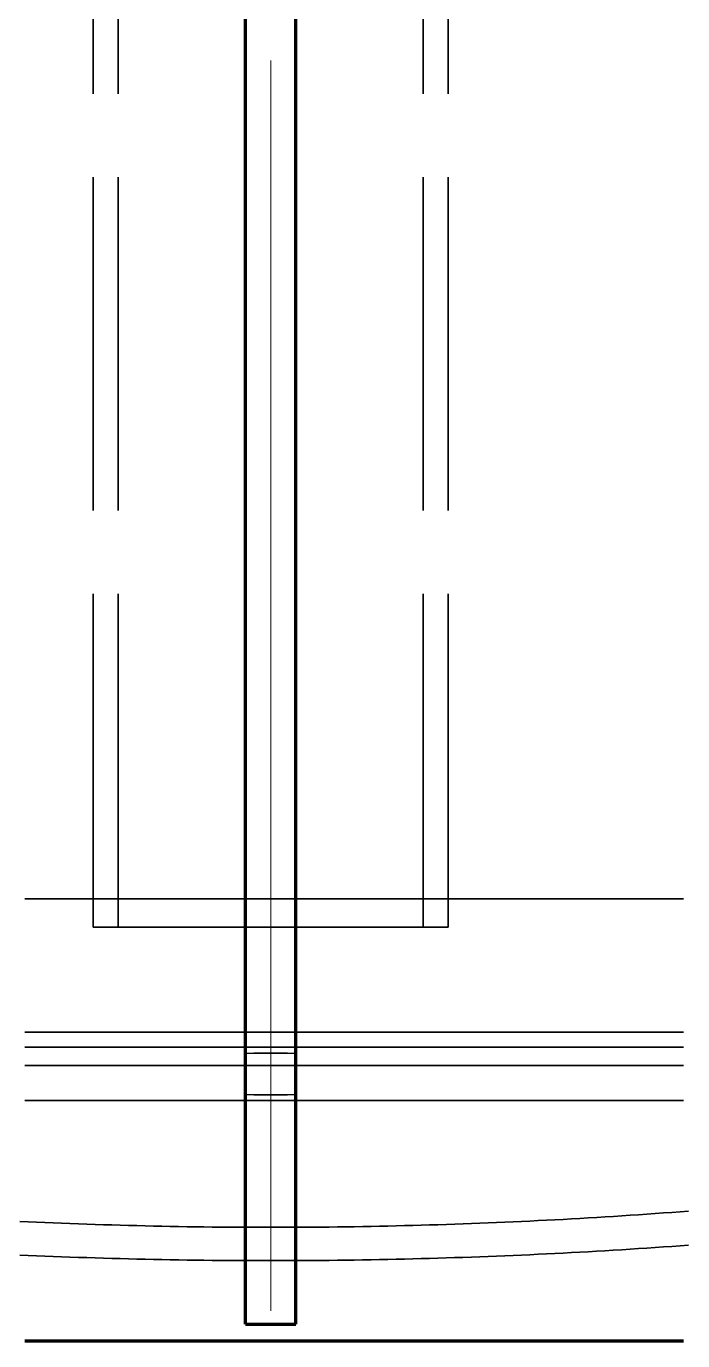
# Model space of a CAD drawing. Header units: millimetres. Extents: x 0 to 2208, y 0 to 420.
# Drawn here: x 101.9 to 109.78, y 120.98 to 136.75 of the extents above; entities that cross this region are included whole.
import ezdxf

# ---------------------------------------------------------------- set-up
doc = ezdxf.new("R2010")
doc.units = ezdxf.units.MM
doc.linetypes.add('IRAM-E-TRAZOS', pattern=[5, 4, -1])
doc.linetypes.add('IRAM-F-TRAZO-PUNTO', pattern=[20, 15, -2, 1, -2])
for name, color, linetype, lineweight in [('01-VISIBLE', 7, 'CONTINUOUS', 70), ('02-OCULTA', 4, 'IRAM-E-TRAZOS', 35), ('03-EJE', 1, 'IRAM-F-TRAZO-PUNTO', 18)]:
    doc.layers.add(name, color=color, linetype=linetype, lineweight=lineweight)

msp = doc.modelspace()

# ---------------------------------------------------------------- linework, layer by layer
at = {"layer": '01-VISIBLE'}
for p, q in [((104.533, 121.179), (104.533, 147.114)), ((105.133, 121.179), (105.133, 147.114)), ((104.533, 121.179), (105.133, 121.179))]:
    msp.add_line(p, q, dxfattribs=at)
msp.add_lwpolyline([(101.883, 120.979), (101.983, 120.979), (102.083, 120.979), (102.183, 120.979), (102.283, 120.979), (102.383, 120.979), (102.483, 120.979), (102.583, 120.979), (102.683, 120.979), (102.783, 120.979), (102.883, 120.979), (102.983, 120.979), (103.083, 120.979), (103.183, 120.979), (103.283, 120.979), (103.383, 120.979), (103.483, 120.979), (103.583, 120.979), (103.683, 120.979), (103.783, 120.979), (103.883, 120.979), (103.983, 120.979), (104.083, 120.979), (104.183, 120.979), (104.283, 120.979), (104.383, 120.979), (104.483, 120.979), (104.583, 120.979), (104.683, 120.979), (104.783, 120.979), (104.883, 120.979), (104.983, 120.979), (105.083, 120.979), (105.183, 120.979), (105.283, 120.979), (105.383, 120.979), (105.483, 120.979), (105.583, 120.979), (105.683, 120.979), (105.783, 120.979), (105.883, 120.979), (105.983, 120.979), (106.083, 120.979), (106.183, 120.979), (106.283, 120.979), (106.383, 120.979), (106.483, 120.979), (106.583, 120.979), (106.683, 120.979), (106.783, 120.979), (106.883, 120.979), (106.983, 120.979), (107.083, 120.979), (107.183, 120.979), (107.283, 120.979), (107.383, 120.979), (107.483, 120.979), (107.583, 120.979), (107.683, 120.979), (107.783, 120.979), (107.883, 120.979), (107.983, 120.979), (108.083, 120.979), (108.183, 120.979), (108.283, 120.979), (108.383, 120.979), (108.483, 120.979), (108.583, 120.979), (108.683, 120.979), (108.783, 120.979), (108.883, 120.979), (108.983, 120.979), (109.083, 120.979), (109.183, 120.979), (109.283, 120.979), (109.383, 120.979), (109.483, 120.979), (109.583, 120.979), (109.683, 120.979), (109.783, 120.979)], dxfattribs=at)
at = {"layer": '02-OCULTA'}
for p, q in [((102.703, 125.939), (102.703, 231.319)), ((103.003, 125.939), (103.003, 231.319)), ((106.663, 125.939), (106.663, 231.319)), ((106.963, 125.939), (106.963, 231.319)), ((104.533, 124.426), (104.533, 217.191)), ((105.133, 124.426), (105.133, 217.191)), ((104.533, 121.179), (104.533, 123.931)), ((105.133, 121.179), (105.133, 123.931)), ((104.533, 121.179), (105.133, 121.179))]:
    msp.add_line(p, q, dxfattribs=at)
for points in [[(109.783, 126.279), (109.683, 126.279), (109.583, 126.279), (109.483, 126.279), (109.383, 126.279), (109.283, 126.279), (109.183, 126.279), (109.083, 126.279), (108.983, 126.279), (108.883, 126.279), (108.783, 126.279), (108.683, 126.279), (108.583, 126.279), (108.483, 126.279), (108.383, 126.279), (108.283, 126.279), (108.183, 126.279), (108.083, 126.279), (107.983, 126.279), (107.883, 126.279), (107.783, 126.279), (107.683, 126.279), (107.583, 126.279), (107.483, 126.279), (107.383, 126.279), (107.283, 126.279), (107.183, 126.279), (107.083, 126.279), (106.983, 126.279), (106.883, 126.279), (106.783, 126.279), (106.683, 126.279), (106.583, 126.279), (106.483, 126.279), (106.383, 126.279), (106.283, 126.279), (106.183, 126.279), (106.083, 126.279), (105.983, 126.279), (105.883, 126.279), (105.783, 126.279), (105.683, 126.279), (105.583, 126.279), (105.483, 126.279), (105.383, 126.279), (105.283, 126.279), (105.183, 126.279), (105.083, 126.279), (104.983, 126.279), (104.883, 126.279), (104.783, 126.279), (104.683, 126.279), (104.583, 126.279), (104.483, 126.279), (104.383, 126.279), (104.283, 126.279), (104.183, 126.279), (104.083, 126.279), (103.983, 126.279), (103.883, 126.279), (103.783, 126.279), (103.683, 126.279), (103.583, 126.279), (103.483, 126.279), (103.383, 126.279), (103.283, 126.279), (103.183, 126.279), (103.083, 126.279), (102.983, 126.279), (102.883, 126.279), (102.783, 126.279), (102.683, 126.279), (102.583, 126.279), (102.483, 126.279), (102.383, 126.279), (102.283, 126.279), (102.183, 126.279), (102.083, 126.279), (101.983, 126.279), (101.883, 126.279)], [(101.883, 126.279), (101.983, 126.279), (102.083, 126.279), (102.183, 126.279), (102.283, 126.279), (102.383, 126.279), (102.483, 126.279), (102.583, 126.279), (102.683, 126.279), (102.783, 126.279), (102.883, 126.279), (102.983, 126.279), (103.083, 126.279), (103.183, 126.279), (103.283, 126.279), (103.383, 126.279), (103.483, 126.279), (103.583, 126.279), (103.683, 126.279), (103.783, 126.279), (103.883, 126.279), (103.983, 126.279), (104.083, 126.279), (104.183, 126.279), (104.283, 126.279), (104.383, 126.279), (104.483, 126.279), (104.583, 126.279), (104.683, 126.279), (104.783, 126.279), (104.883, 126.279), (104.983, 126.279), (105.083, 126.279), (105.183, 126.279), (105.283, 126.279), (105.383, 126.279), (105.483, 126.279), (105.583, 126.279), (105.683, 126.279), (105.783, 126.279), (105.883, 126.279), (105.983, 126.279), (106.083, 126.279), (106.183, 126.279), (106.283, 126.279), (106.383, 126.279), (106.483, 126.279), (106.583, 126.279), (106.683, 126.279), (106.783, 126.279), (106.883, 126.279), (106.983, 126.279), (107.083, 126.279), (107.183, 126.279), (107.283, 126.279), (107.383, 126.279), (107.483, 126.279), (107.583, 126.279), (107.683, 126.279), (107.783, 126.279), (107.883, 126.279), (107.983, 126.279), (108.083, 126.279), (108.183, 126.279), (108.283, 126.279), (108.383, 126.279), (108.483, 126.279), (108.583, 126.279), (108.683, 126.279), (108.783, 126.279), (108.883, 126.279), (108.983, 126.279), (109.083, 126.279), (109.183, 126.279), (109.283, 126.279), (109.383, 126.279), (109.483, 126.279), (109.583, 126.279), (109.683, 126.279), (109.783, 126.279)], [(109.783, 126.279), (109.683, 126.279), (109.583, 126.279), (109.483, 126.279), (109.383, 126.279), (109.283, 126.279), (109.183, 126.279), (109.083, 126.279), (108.983, 126.279), (108.883, 126.279), (108.783, 126.279), (108.683, 126.279), (108.583, 126.279), (108.483, 126.279), (108.383, 126.279), (108.283, 126.279), (108.183, 126.279), (108.083, 126.279), (107.983, 126.279), (107.883, 126.279), (107.783, 126.279), (107.683, 126.279), (107.583, 126.279), (107.483, 126.279), (107.383, 126.279), (107.283, 126.279), (107.183, 126.279), (107.083, 126.279), (106.983, 126.279), (106.883, 126.279), (106.783, 126.279), (106.683, 126.279), (106.583, 126.279), (106.483, 126.279), (106.383, 126.279), (106.283, 126.279), (106.183, 126.279), (106.083, 126.279), (105.983, 126.279), (105.883, 126.279), (105.783, 126.279), (105.683, 126.279), (105.583, 126.279), (105.483, 126.279), (105.383, 126.279), (105.283, 126.279), (105.183, 126.279), (105.083, 126.279), (104.983, 126.279), (104.883, 126.279), (104.783, 126.279), (104.683, 126.279), (104.583, 126.279), (104.483, 126.279), (104.383, 126.279), (104.283, 126.279), (104.183, 126.279), (104.083, 126.279), (103.983, 126.279), (103.883, 126.279), (103.783, 126.279), (103.683, 126.279), (103.583, 126.279), (103.483, 126.279), (103.383, 126.279), (103.283, 126.279), (103.183, 126.279), (103.083, 126.279), (102.983, 126.279), (102.883, 126.279), (102.783, 126.279), (102.683, 126.279), (102.583, 126.279), (102.483, 126.279), (102.383, 126.279), (102.283, 126.279), (102.183, 126.279), (102.083, 126.279), (101.983, 126.279), (101.883, 126.279)], [(101.883, 126.279), (101.983, 126.279), (102.083, 126.279), (102.183, 126.279), (102.283, 126.279), (102.383, 126.279), (102.483, 126.279), (102.583, 126.279), (102.683, 126.279), (102.783, 126.279), (102.883, 126.279), (102.983, 126.279), (103.083, 126.279), (103.183, 126.279), (103.283, 126.279), (103.383, 126.279), (103.483, 126.279), (103.583, 126.279), (103.683, 126.279), (103.783, 126.279), (103.883, 126.279), (103.983, 126.279), (104.083, 126.279), (104.183, 126.279), (104.283, 126.279), (104.383, 126.279), (104.483, 126.279), (104.583, 126.279), (104.683, 126.279), (104.783, 126.279), (104.883, 126.279), (104.983, 126.279), (105.083, 126.279), (105.183, 126.279), (105.283, 126.279), (105.383, 126.279), (105.483, 126.279), (105.583, 126.279), (105.683, 126.279), (105.783, 126.279), (105.883, 126.279), (105.983, 126.279), (106.083, 126.279), (106.183, 126.279), (106.283, 126.279), (106.383, 126.279), (106.483, 126.279), (106.583, 126.279), (106.683, 126.279), (106.783, 126.279), (106.883, 126.279), (106.983, 126.279), (107.083, 126.279), (107.183, 126.279), (107.283, 126.279), (107.383, 126.279), (107.483, 126.279), (107.583, 126.279), (107.683, 126.279), (107.783, 126.279), (107.883, 126.279), (107.983, 126.279), (108.083, 126.279), (108.183, 126.279), (108.283, 126.279), (108.383, 126.279), (108.483, 126.279), (108.583, 126.279), (108.683, 126.279), (108.783, 126.279), (108.883, 126.279), (108.983, 126.279), (109.083, 126.279), (109.183, 126.279), (109.283, 126.279), (109.383, 126.279), (109.483, 126.279), (109.583, 126.279), (109.683, 126.279), (109.783, 126.279)], [(106.963, 125.939), (106.862, 125.939), (106.76, 125.939), (106.659, 125.939), (106.557, 125.939), (106.456, 125.939), (106.354, 125.939), (106.253, 125.939), (106.152, 125.939), (106.05, 125.939), (105.949, 125.939), (105.847, 125.939), (105.746, 125.939), (105.644, 125.939), (105.543, 125.939), (105.442, 125.939), (105.34, 125.939), (105.239, 125.939), (105.137, 125.939), (105.036, 125.939), (104.934, 125.939), (104.833, 125.939), (104.732, 125.939), (104.63, 125.939), (104.529, 125.939), (104.427, 125.939), (104.326, 125.939), (104.224, 125.939), (104.123, 125.939), (104.022, 125.939), (103.92, 125.939), (103.819, 125.939), (103.717, 125.939), (103.616, 125.939), (103.514, 125.939), (103.413, 125.939), (103.312, 125.939), (103.21, 125.939), (103.109, 125.939), (103.007, 125.939), (102.906, 125.939), (102.804, 125.939), (102.703, 125.939)], [(102.703, 125.939), (102.804, 125.939), (102.906, 125.939), (103.007, 125.939), (103.109, 125.939), (103.21, 125.939), (103.312, 125.939), (103.413, 125.939), (103.514, 125.939), (103.616, 125.939), (103.717, 125.939), (103.819, 125.939), (103.92, 125.939), (104.022, 125.939), (104.123, 125.939), (104.224, 125.939), (104.326, 125.939), (104.427, 125.939), (104.529, 125.939), (104.63, 125.939), (104.732, 125.939), (104.833, 125.939), (104.934, 125.939), (105.036, 125.939), (105.137, 125.939), (105.239, 125.939), (105.34, 125.939), (105.442, 125.939), (105.543, 125.939), (105.644, 125.939), (105.746, 125.939), (105.847, 125.939), (105.949, 125.939), (106.05, 125.939), (106.152, 125.939), (106.253, 125.939), (106.354, 125.939), (106.456, 125.939), (106.557, 125.939), (106.659, 125.939), (106.76, 125.939), (106.862, 125.939), (106.963, 125.939)], [(106.663, 125.939), (106.561, 125.939), (106.46, 125.939), (106.358, 125.939), (106.256, 125.939), (106.155, 125.939), (106.053, 125.939), (105.951, 125.939), (105.85, 125.939), (105.748, 125.939), (105.646, 125.939), (105.545, 125.939), (105.443, 125.939), (105.341, 125.939), (105.24, 125.939), (105.138, 125.939), (105.036, 125.939), (104.935, 125.939), (104.833, 125.939), (104.731, 125.939), (104.63, 125.939), (104.528, 125.939), (104.426, 125.939), (104.325, 125.939), (104.223, 125.939), (104.121, 125.939), (104.02, 125.939), (103.918, 125.939), (103.816, 125.939), (103.715, 125.939), (103.613, 125.939), (103.511, 125.939), (103.41, 125.939), (103.308, 125.939), (103.206, 125.939), (103.105, 125.939), (103.003, 125.939)], [(103.003, 125.939), (103.105, 125.939), (103.206, 125.939), (103.308, 125.939), (103.41, 125.939), (103.511, 125.939), (103.613, 125.939), (103.715, 125.939), (103.816, 125.939), (103.918, 125.939), (104.02, 125.939), (104.121, 125.939), (104.223, 125.939), (104.325, 125.939), (104.426, 125.939), (104.528, 125.939), (104.63, 125.939), (104.731, 125.939), (104.833, 125.939), (104.935, 125.939), (105.036, 125.939), (105.138, 125.939), (105.24, 125.939), (105.341, 125.939), (105.443, 125.939), (105.545, 125.939), (105.646, 125.939), (105.748, 125.939), (105.85, 125.939), (105.951, 125.939), (106.053, 125.939), (106.155, 125.939), (106.256, 125.939), (106.358, 125.939), (106.46, 125.939), (106.561, 125.939), (106.663, 125.939)], [(109.783, 124.679), (109.683, 124.679), (109.583, 124.679), (109.483, 124.679), (109.383, 124.679), (109.283, 124.679), (109.183, 124.679), (109.083, 124.679), (108.983, 124.679), (108.883, 124.679), (108.783, 124.679), (108.683, 124.679), (108.583, 124.679), (108.483, 124.679), (108.383, 124.679), (108.283, 124.679), (108.183, 124.679), (108.083, 124.679), (107.983, 124.679), (107.883, 124.679), (107.783, 124.679), (107.683, 124.679), (107.583, 124.679), (107.483, 124.679), (107.383, 124.679), (107.283, 124.679), (107.183, 124.679), (107.083, 124.679), (106.983, 124.679), (106.883, 124.679), (106.783, 124.679), (106.683, 124.679), (106.583, 124.679), (106.483, 124.679), (106.383, 124.679), (106.283, 124.679), (106.183, 124.679), (106.083, 124.679), (105.983, 124.679), (105.883, 124.679), (105.783, 124.679), (105.683, 124.679), (105.583, 124.679), (105.483, 124.679), (105.383, 124.679), (105.283, 124.679), (105.183, 124.679), (105.083, 124.679), (104.983, 124.679), (104.883, 124.679), (104.783, 124.679), (104.683, 124.679), (104.583, 124.679), (104.483, 124.679), (104.383, 124.679), (104.283, 124.679), (104.183, 124.679), (104.083, 124.679), (103.983, 124.679), (103.883, 124.679), (103.783, 124.679), (103.683, 124.679), (103.583, 124.679), (103.483, 124.679), (103.383, 124.679), (103.283, 124.679), (103.183, 124.679), (103.083, 124.679), (102.983, 124.679), (102.883, 124.679), (102.783, 124.679), (102.683, 124.679), (102.583, 124.679), (102.483, 124.679), (102.383, 124.679), (102.283, 124.679), (102.183, 124.679), (102.083, 124.679), (101.983, 124.679), (101.883, 124.679)], [(101.883, 124.679), (101.983, 124.679), (102.083, 124.679), (102.183, 124.679), (102.283, 124.679), (102.383, 124.679), (102.483, 124.679), (102.583, 124.679), (102.683, 124.679), (102.783, 124.679), (102.883, 124.679), (102.983, 124.679), (103.083, 124.679), (103.183, 124.679), (103.283, 124.679), (103.383, 124.679), (103.483, 124.679), (103.583, 124.679), (103.683, 124.679), (103.783, 124.679), (103.883, 124.679), (103.983, 124.679), (104.083, 124.679), (104.183, 124.679), (104.283, 124.679), (104.383, 124.679), (104.483, 124.679), (104.583, 124.679), (104.683, 124.679), (104.783, 124.679), (104.883, 124.679), (104.983, 124.679), (105.083, 124.679), (105.183, 124.679), (105.283, 124.679), (105.383, 124.679), (105.483, 124.679), (105.583, 124.679), (105.683, 124.679), (105.783, 124.679), (105.883, 124.679), (105.983, 124.679), (106.083, 124.679), (106.183, 124.679), (106.283, 124.679), (106.383, 124.679), (106.483, 124.679), (106.583, 124.679), (106.683, 124.679), (106.783, 124.679), (106.883, 124.679), (106.983, 124.679), (107.083, 124.679), (107.183, 124.679), (107.283, 124.679), (107.383, 124.679), (107.483, 124.679), (107.583, 124.679), (107.683, 124.679), (107.783, 124.679), (107.883, 124.679), (107.983, 124.679), (108.083, 124.679), (108.183, 124.679), (108.283, 124.679), (108.383, 124.679), (108.483, 124.679), (108.583, 124.679), (108.683, 124.679), (108.783, 124.679), (108.883, 124.679), (108.983, 124.679), (109.083, 124.679), (109.183, 124.679), (109.283, 124.679), (109.383, 124.679), (109.483, 124.679), (109.583, 124.679), (109.683, 124.679), (109.783, 124.679)], [(109.783, 124.499), (109.683, 124.499), (109.583, 124.499), (109.483, 124.499), (109.383, 124.499), (109.283, 124.499), (109.183, 124.499), (109.083, 124.499), (108.983, 124.499), (108.883, 124.499), (108.783, 124.499), (108.683, 124.499), (108.583, 124.499), (108.483, 124.499), (108.383, 124.499), (108.283, 124.499), (108.183, 124.499), (108.083, 124.499), (107.983, 124.499), (107.883, 124.499), (107.783, 124.499), (107.683, 124.499), (107.583, 124.499), (107.483, 124.499), (107.383, 124.499), (107.283, 124.499), (107.183, 124.499), (107.083, 124.499), (106.983, 124.499), (106.883, 124.499), (106.783, 124.499), (106.683, 124.499), (106.583, 124.499), (106.483, 124.499), (106.383, 124.499), (106.283, 124.499), (106.183, 124.499), (106.083, 124.499), (105.983, 124.499), (105.883, 124.499), (105.783, 124.499), (105.683, 124.499), (105.583, 124.499), (105.483, 124.499), (105.383, 124.499), (105.283, 124.499), (105.183, 124.499), (105.083, 124.499), (104.983, 124.499), (104.883, 124.499), (104.783, 124.499), (104.683, 124.499), (104.583, 124.499), (104.483, 124.499), (104.383, 124.499), (104.283, 124.499), (104.183, 124.499), (104.083, 124.499), (103.983, 124.499), (103.883, 124.499), (103.783, 124.499), (103.683, 124.499), (103.583, 124.499), (103.483, 124.499), (103.383, 124.499), (103.283, 124.499), (103.183, 124.499), (103.083, 124.499), (102.983, 124.499), (102.883, 124.499), (102.783, 124.499), (102.683, 124.499), (102.583, 124.499), (102.483, 124.499), (102.383, 124.499), (102.283, 124.499), (102.183, 124.499), (102.083, 124.499), (101.983, 124.499), (101.883, 124.499)], [(109.783, 124.499), (109.683, 124.499), (109.583, 124.499), (109.483, 124.499), (109.383, 124.499), (109.283, 124.499), (109.183, 124.499), (109.083, 124.499), (108.983, 124.499), (108.883, 124.499), (108.783, 124.499), (108.683, 124.499), (108.583, 124.499), (108.483, 124.499), (108.383, 124.499), (108.283, 124.499), (108.183, 124.499), (108.083, 124.499), (107.983, 124.499), (107.883, 124.499), (107.783, 124.499), (107.683, 124.499), (107.583, 124.499), (107.483, 124.499), (107.383, 124.499), (107.283, 124.499), (107.183, 124.499), (107.083, 124.499), (106.983, 124.499), (106.883, 124.499), (106.783, 124.499), (106.683, 124.499), (106.583, 124.499), (106.483, 124.499), (106.383, 124.499), (106.283, 124.499), (106.183, 124.499), (106.083, 124.499), (105.983, 124.499), (105.883, 124.499), (105.783, 124.499), (105.683, 124.499), (105.583, 124.499), (105.483, 124.499), (105.383, 124.499), (105.283, 124.499), (105.183, 124.499), (105.083, 124.499), (104.983, 124.499), (104.883, 124.499), (104.783, 124.499), (104.683, 124.499), (104.583, 124.499), (104.483, 124.499), (104.383, 124.499), (104.283, 124.499), (104.183, 124.499), (104.083, 124.499), (103.983, 124.499), (103.883, 124.499), (103.783, 124.499), (103.683, 124.499), (103.583, 124.499), (103.483, 124.499), (103.383, 124.499), (103.283, 124.499), (103.183, 124.499), (103.083, 124.499), (102.983, 124.499), (102.883, 124.499), (102.783, 124.499), (102.683, 124.499), (102.583, 124.499), (102.483, 124.499), (102.383, 124.499), (102.283, 124.499), (102.183, 124.499), (102.083, 124.499), (101.983, 124.499), (101.883, 124.499)], [(109.783, 124.279), (109.683, 124.279), (109.583, 124.279), (109.483, 124.279), (109.383, 124.279), (109.283, 124.279), (109.183, 124.279), (109.083, 124.279), (108.983, 124.279), (108.883, 124.279), (108.783, 124.279), (108.683, 124.279), (108.583, 124.279), (108.483, 124.279), (108.383, 124.279), (108.283, 124.279), (108.183, 124.279), (108.083, 124.279), (107.983, 124.279), (107.883, 124.279), (107.783, 124.279), (107.683, 124.279), (107.583, 124.279), (107.483, 124.279), (107.383, 124.279), (107.283, 124.279), (107.183, 124.279), (107.083, 124.279), (106.983, 124.279), (106.883, 124.279), (106.783, 124.279), (106.683, 124.279), (106.583, 124.279), (106.483, 124.279), (106.383, 124.279), (106.283, 124.279), (106.183, 124.279), (106.083, 124.279), (105.983, 124.279), (105.883, 124.279), (105.783, 124.279), (105.683, 124.279), (105.583, 124.279), (105.483, 124.279), (105.383, 124.279), (105.283, 124.279), (105.183, 124.279), (105.083, 124.279), (104.983, 124.279), (104.883, 124.279), (104.783, 124.279), (104.683, 124.279), (104.583, 124.279), (104.483, 124.279), (104.383, 124.279), (104.283, 124.279), (104.183, 124.279), (104.083, 124.279), (103.983, 124.279), (103.883, 124.279), (103.783, 124.279), (103.683, 124.279), (103.583, 124.279), (103.483, 124.279), (103.383, 124.279), (103.283, 124.279), (103.183, 124.279), (103.083, 124.279), (102.983, 124.279), (102.883, 124.279), (102.783, 124.279), (102.683, 124.279), (102.583, 124.279), (102.483, 124.279), (102.383, 124.279), (102.283, 124.279), (102.183, 124.279), (102.083, 124.279), (101.983, 124.279), (101.883, 124.279)], [(101.883, 124.279), (101.983, 124.279), (102.083, 124.279), (102.183, 124.279), (102.283, 124.279), (102.383, 124.279), (102.483, 124.279), (102.583, 124.279), (102.683, 124.279), (102.783, 124.279), (102.883, 124.279), (102.983, 124.279), (103.083, 124.279), (103.183, 124.279), (103.283, 124.279), (103.383, 124.279), (103.483, 124.279), (103.583, 124.279), (103.683, 124.279), (103.783, 124.279), (103.883, 124.279), (103.983, 124.279), (104.083, 124.279), (104.183, 124.279), (104.283, 124.279), (104.383, 124.279), (104.483, 124.279), (104.583, 124.279), (104.683, 124.279), (104.783, 124.279), (104.883, 124.279), (104.983, 124.279), (105.083, 124.279), (105.183, 124.279), (105.283, 124.279), (105.383, 124.279), (105.483, 124.279), (105.583, 124.279), (105.683, 124.279), (105.783, 124.279), (105.883, 124.279), (105.983, 124.279), (106.083, 124.279), (106.183, 124.279), (106.283, 124.279), (106.383, 124.279), (106.483, 124.279), (106.583, 124.279), (106.683, 124.279), (106.783, 124.279), (106.883, 124.279), (106.983, 124.279), (107.083, 124.279), (107.183, 124.279), (107.283, 124.279), (107.383, 124.279), (107.483, 124.279), (107.583, 124.279), (107.683, 124.279), (107.783, 124.279), (107.883, 124.279), (107.983, 124.279), (108.083, 124.279), (108.183, 124.279), (108.283, 124.279), (108.383, 124.279), (108.483, 124.279), (108.583, 124.279), (108.683, 124.279), (108.783, 124.279), (108.883, 124.279), (108.983, 124.279), (109.083, 124.279), (109.183, 124.279), (109.283, 124.279), (109.383, 124.279), (109.483, 124.279), (109.583, 124.279), (109.683, 124.279), (109.783, 124.279)], [(104.533, 124.426), (104.633, 124.427), (104.733, 124.428), (104.833, 124.428), (104.933, 124.428), (105.033, 124.427), (105.133, 124.426)], [(104.533, 124.179), (104.533, 124.22), (104.533, 124.261), (104.533, 124.302), (104.533, 124.344), (104.533, 124.385), (104.533, 124.426)], [(105.133, 124.179), (105.133, 124.22), (105.133, 124.261), (105.133, 124.302), (105.133, 124.344), (105.133, 124.385), (105.133, 124.426)], [(104.533, 123.931), (104.533, 123.972), (104.533, 124.013), (104.533, 124.055), (104.533, 124.096), (104.533, 124.137), (104.533, 124.179)], [(105.133, 123.931), (105.133, 123.972), (105.133, 124.013), (105.133, 124.055), (105.133, 124.096), (105.133, 124.137), (105.133, 124.179)], [(101.883, 123.859), (101.983, 123.859), (102.083, 123.859), (102.183, 123.859), (102.283, 123.859), (102.383, 123.859), (102.483, 123.859), (102.583, 123.859), (102.683, 123.859), (102.783, 123.859), (102.883, 123.859), (102.983, 123.859), (103.083, 123.859), (103.183, 123.859), (103.283, 123.859), (103.383, 123.859), (103.483, 123.859), (103.583, 123.859), (103.683, 123.859), (103.783, 123.859), (103.883, 123.859), (103.983, 123.859), (104.083, 123.859), (104.183, 123.859), (104.283, 123.859), (104.383, 123.859), (104.483, 123.859), (104.583, 123.859), (104.683, 123.859), (104.783, 123.859), (104.883, 123.859), (104.983, 123.859), (105.083, 123.859), (105.183, 123.859), (105.283, 123.859), (105.383, 123.859), (105.483, 123.859), (105.583, 123.859), (105.683, 123.859), (105.783, 123.859), (105.883, 123.859), (105.983, 123.859), (106.083, 123.859), (106.183, 123.859), (106.283, 123.859), (106.383, 123.859), (106.483, 123.859), (106.583, 123.859), (106.683, 123.859), (106.783, 123.859), (106.883, 123.859), (106.983, 123.859), (107.083, 123.859), (107.183, 123.859), (107.283, 123.859), (107.383, 123.859), (107.483, 123.859), (107.583, 123.859), (107.683, 123.859), (107.783, 123.859), (107.883, 123.859), (107.983, 123.859), (108.083, 123.859), (108.183, 123.859), (108.283, 123.859), (108.383, 123.859), (108.483, 123.859), (108.583, 123.859), (108.683, 123.859), (108.783, 123.859), (108.883, 123.859), (108.983, 123.859), (109.083, 123.859), (109.183, 123.859), (109.283, 123.859), (109.383, 123.859), (109.483, 123.859), (109.583, 123.859), (109.683, 123.859), (109.783, 123.859)], [(101.883, 123.859), (101.983, 123.859), (102.083, 123.859), (102.183, 123.859), (102.283, 123.859), (102.383, 123.859), (102.483, 123.859), (102.583, 123.859), (102.683, 123.859), (102.783, 123.859), (102.883, 123.859), (102.983, 123.859), (103.083, 123.859), (103.183, 123.859), (103.283, 123.859), (103.383, 123.859), (103.483, 123.859), (103.583, 123.859), (103.683, 123.859), (103.783, 123.859), (103.883, 123.859), (103.983, 123.859), (104.083, 123.859), (104.183, 123.859), (104.283, 123.859), (104.383, 123.859), (104.483, 123.859), (104.583, 123.859), (104.683, 123.859), (104.783, 123.859), (104.883, 123.859), (104.983, 123.859), (105.083, 123.859), (105.183, 123.859), (105.283, 123.859), (105.383, 123.859), (105.483, 123.859), (105.583, 123.859), (105.683, 123.859), (105.783, 123.859), (105.883, 123.859), (105.983, 123.859), (106.083, 123.859), (106.183, 123.859), (106.283, 123.859), (106.383, 123.859), (106.483, 123.859), (106.583, 123.859), (106.683, 123.859), (106.783, 123.859), (106.883, 123.859), (106.983, 123.859), (107.083, 123.859), (107.183, 123.859), (107.283, 123.859), (107.383, 123.859), (107.483, 123.859), (107.583, 123.859), (107.683, 123.859), (107.783, 123.859), (107.883, 123.859), (107.983, 123.859), (108.083, 123.859), (108.183, 123.859), (108.283, 123.859), (108.383, 123.859), (108.483, 123.859), (108.583, 123.859), (108.683, 123.859), (108.783, 123.859), (108.883, 123.859), (108.983, 123.859), (109.083, 123.859), (109.183, 123.859), (109.283, 123.859), (109.383, 123.859), (109.483, 123.859), (109.583, 123.859), (109.683, 123.859), (109.783, 123.859)], [(104.533, 123.931), (104.633, 123.93), (104.733, 123.929), (104.833, 123.929), (104.933, 123.929), (105.033, 123.93), (105.133, 123.931)], [(101.824, 122.409), (101.924, 122.404), (102.025, 122.4), (102.125, 122.396), (102.225, 122.391), (102.325, 122.387), (102.426, 122.384), (102.526, 122.38), (102.626, 122.376), (102.726, 122.373), (102.827, 122.37), (102.927, 122.367), (103.027, 122.364), (103.128, 122.361), (103.228, 122.359), (103.328, 122.356), (103.428, 122.354), (103.529, 122.352), (103.629, 122.35), (103.729, 122.348), (103.83, 122.346), (103.93, 122.345), (104.03, 122.344), (104.131, 122.342), (104.231, 122.341), (104.331, 122.34), (104.432, 122.34), (104.532, 122.339), (104.632, 122.339), (104.733, 122.339), (104.833, 122.339)], [(109.845, 122.534), (109.745, 122.526), (109.644, 122.518), (109.544, 122.511), (109.444, 122.504), (109.344, 122.497), (109.244, 122.49), (109.144, 122.483), (109.044, 122.476), (108.944, 122.47), (108.844, 122.464), (108.744, 122.457), (108.643, 122.451), (108.543, 122.446), (108.443, 122.44), (108.343, 122.434), (108.243, 122.429), (108.143, 122.424), (108.042, 122.419), (107.942, 122.414), (107.842, 122.409), (107.742, 122.404), (107.641, 122.4), (107.541, 122.396), (107.441, 122.391), (107.341, 122.387), (107.24, 122.384), (107.14, 122.38), (107.04, 122.376), (106.94, 122.373), (106.839, 122.37), (106.739, 122.367), (106.639, 122.364), (106.538, 122.361), (106.438, 122.359), (106.338, 122.356), (106.238, 122.354), (106.137, 122.352), (106.037, 122.35), (105.937, 122.348), (105.836, 122.346), (105.736, 122.345), (105.636, 122.344), (105.535, 122.342), (105.435, 122.341), (105.335, 122.34), (105.234, 122.34), (105.134, 122.339), (105.034, 122.339), (104.933, 122.339), (104.833, 122.339)], [(104.833, 121.939), (104.933, 121.939), (105.034, 121.939), (105.134, 121.939), (105.234, 121.94), (105.334, 121.94), (105.435, 121.941), (105.535, 121.942), (105.635, 121.943), (105.736, 121.945), (105.836, 121.946), (105.936, 121.948), (106.037, 121.949), (106.137, 121.951), (106.237, 121.953), (106.337, 121.955), (106.438, 121.958), (106.538, 121.96), (106.638, 121.963), (106.738, 121.965), (106.839, 121.968), (106.939, 121.971), (107.039, 121.975), (107.139, 121.978), (107.24, 121.982), (107.34, 121.985), (107.44, 121.989), (107.54, 121.993), (107.641, 121.997), (107.741, 122.001), (107.841, 122.006), (107.941, 122.01), (108.041, 122.015), (108.142, 122.02), (108.242, 122.025), (108.342, 122.03), (108.442, 122.035), (108.542, 122.041), (108.642, 122.046), (108.742, 122.052), (108.843, 122.058), (108.943, 122.064), (109.043, 122.07), (109.143, 122.076), (109.243, 122.083), (109.343, 122.09), (109.443, 122.096), (109.543, 122.103), (109.643, 122.11), (109.743, 122.118), (109.843, 122.125)], [(101.825, 122.006), (101.925, 122.001), (102.025, 121.997), (102.126, 121.993), (102.226, 121.989), (102.326, 121.985), (102.426, 121.982), (102.527, 121.978), (102.627, 121.975), (102.727, 121.971), (102.827, 121.968), (102.928, 121.965), (103.028, 121.963), (103.128, 121.96), (103.228, 121.958), (103.329, 121.955), (103.429, 121.953), (103.529, 121.951), (103.629, 121.949), (103.73, 121.948), (103.83, 121.946), (103.93, 121.945), (104.031, 121.943), (104.131, 121.942), (104.231, 121.941), (104.332, 121.94), (104.432, 121.94), (104.532, 121.939), (104.632, 121.939), (104.733, 121.939), (104.833, 121.939)], [(109.783, 120.979), (109.683, 120.979), (109.583, 120.979), (109.483, 120.979), (109.383, 120.979), (109.283, 120.979), (109.183, 120.979), (109.083, 120.979), (108.983, 120.979), (108.883, 120.979), (108.783, 120.979), (108.683, 120.979), (108.583, 120.979), (108.483, 120.979), (108.383, 120.979), (108.283, 120.979), (108.183, 120.979), (108.083, 120.979), (107.983, 120.979), (107.883, 120.979), (107.783, 120.979), (107.683, 120.979), (107.583, 120.979), (107.483, 120.979), (107.383, 120.979), (107.283, 120.979), (107.183, 120.979), (107.083, 120.979), (106.983, 120.979), (106.883, 120.979), (106.783, 120.979), (106.683, 120.979), (106.583, 120.979), (106.483, 120.979), (106.383, 120.979), (106.283, 120.979), (106.183, 120.979), (106.083, 120.979), (105.983, 120.979), (105.883, 120.979), (105.783, 120.979), (105.683, 120.979), (105.583, 120.979), (105.483, 120.979), (105.383, 120.979), (105.283, 120.979), (105.183, 120.979), (105.083, 120.979), (104.983, 120.979), (104.883, 120.979), (104.783, 120.979), (104.683, 120.979), (104.583, 120.979), (104.483, 120.979), (104.383, 120.979), (104.283, 120.979), (104.183, 120.979), (104.083, 120.979), (103.983, 120.979), (103.883, 120.979), (103.783, 120.979), (103.683, 120.979), (103.583, 120.979), (103.483, 120.979), (103.383, 120.979), (103.283, 120.979), (103.183, 120.979), (103.083, 120.979), (102.983, 120.979), (102.883, 120.979), (102.783, 120.979), (102.683, 120.979), (102.583, 120.979), (102.483, 120.979), (102.383, 120.979), (102.283, 120.979), (102.183, 120.979), (102.083, 120.979), (101.983, 120.979), (101.883, 120.979)], [(109.783, 120.979), (109.683, 120.979), (109.583, 120.979), (109.483, 120.979), (109.383, 120.979), (109.283, 120.979), (109.183, 120.979), (109.083, 120.979), (108.983, 120.979), (108.883, 120.979), (108.783, 120.979), (108.683, 120.979), (108.583, 120.979), (108.483, 120.979), (108.383, 120.979), (108.283, 120.979), (108.183, 120.979), (108.083, 120.979), (107.983, 120.979), (107.883, 120.979), (107.783, 120.979), (107.683, 120.979), (107.583, 120.979), (107.483, 120.979), (107.383, 120.979), (107.283, 120.979), (107.183, 120.979), (107.083, 120.979), (106.983, 120.979), (106.883, 120.979), (106.783, 120.979), (106.683, 120.979), (106.583, 120.979), (106.483, 120.979), (106.383, 120.979), (106.283, 120.979), (106.183, 120.979), (106.083, 120.979), (105.983, 120.979), (105.883, 120.979), (105.783, 120.979), (105.683, 120.979), (105.583, 120.979), (105.483, 120.979), (105.383, 120.979), (105.283, 120.979), (105.183, 120.979), (105.083, 120.979), (104.983, 120.979), (104.883, 120.979), (104.783, 120.979), (104.683, 120.979), (104.583, 120.979), (104.483, 120.979), (104.383, 120.979), (104.283, 120.979), (104.183, 120.979), (104.083, 120.979), (103.983, 120.979), (103.883, 120.979), (103.783, 120.979), (103.683, 120.979), (103.583, 120.979), (103.483, 120.979), (103.383, 120.979), (103.283, 120.979), (103.183, 120.979), (103.083, 120.979), (102.983, 120.979), (102.883, 120.979), (102.783, 120.979), (102.683, 120.979), (102.583, 120.979), (102.483, 120.979), (102.383, 120.979), (102.283, 120.979), (102.183, 120.979), (102.083, 120.979), (101.983, 120.979), (101.883, 120.979)], [(101.883, 120.979), (101.983, 120.979), (102.083, 120.979), (102.183, 120.979), (102.283, 120.979), (102.383, 120.979), (102.483, 120.979), (102.583, 120.979), (102.683, 120.979), (102.783, 120.979), (102.883, 120.979), (102.983, 120.979), (103.083, 120.979), (103.183, 120.979), (103.283, 120.979), (103.383, 120.979), (103.483, 120.979), (103.583, 120.979), (103.683, 120.979), (103.783, 120.979), (103.883, 120.979), (103.983, 120.979), (104.083, 120.979), (104.183, 120.979), (104.283, 120.979), (104.383, 120.979), (104.483, 120.979), (104.583, 120.979), (104.683, 120.979), (104.783, 120.979), (104.883, 120.979), (104.983, 120.979), (105.083, 120.979), (105.183, 120.979), (105.283, 120.979), (105.383, 120.979), (105.483, 120.979), (105.583, 120.979), (105.683, 120.979), (105.783, 120.979), (105.883, 120.979), (105.983, 120.979), (106.083, 120.979), (106.183, 120.979), (106.283, 120.979), (106.383, 120.979), (106.483, 120.979), (106.583, 120.979), (106.683, 120.979), (106.783, 120.979), (106.883, 120.979), (106.983, 120.979), (107.083, 120.979), (107.183, 120.979), (107.283, 120.979), (107.383, 120.979), (107.483, 120.979), (107.583, 120.979), (107.683, 120.979), (107.783, 120.979), (107.883, 120.979), (107.983, 120.979), (108.083, 120.979), (108.183, 120.979), (108.283, 120.979), (108.383, 120.979), (108.483, 120.979), (108.583, 120.979), (108.683, 120.979), (108.783, 120.979), (108.883, 120.979), (108.983, 120.979), (109.083, 120.979), (109.183, 120.979), (109.283, 120.979), (109.383, 120.979), (109.483, 120.979), (109.583, 120.979), (109.683, 120.979), (109.783, 120.979)]]:
    msp.add_lwpolyline(points, dxfattribs=at)
at = {"layer": '03-EJE'}
msp.add_line((104.833, 121.339), (104.833, 243.121), dxfattribs=at)

doc.saveas('drawing.dxf')
